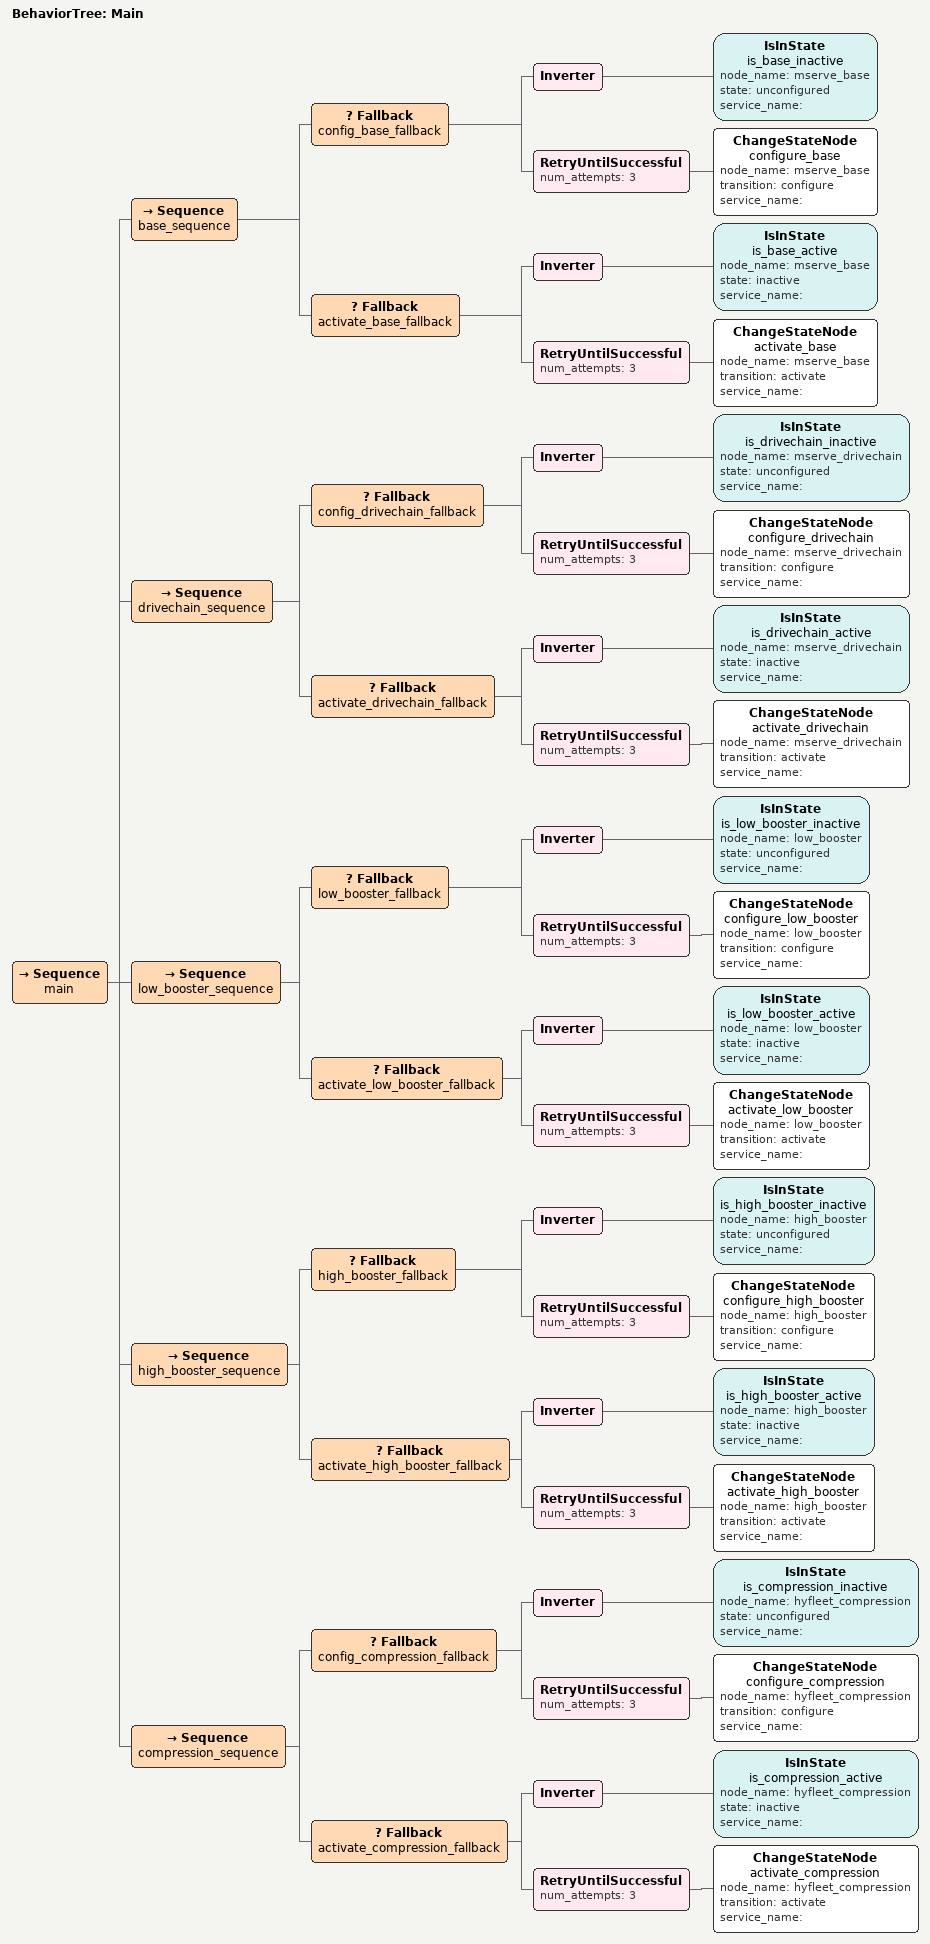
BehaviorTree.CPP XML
<?xml version="1.0" encoding="UTF-8"?>
<root BTCPP_format="4">
  <BehaviorTree ID="Main">
    <Sequence name="main">
      <Sequence name="base_sequence">
        <Fallback name="config_base_fallback">
          <Inverter>
            <IsInState name="is_base_inactive"
                       node_name="mserve_base"
                       state="unconfigured"
                       service_name=""/>
          </Inverter>
          <RetryUntilSuccessful num_attempts="3">
            <ChangeStateNode name="configure_base"
                             node_name="mserve_base"
                             transition="configure"
                             service_name=""/>
          </RetryUntilSuccessful>
        </Fallback>
        <Fallback name="activate_base_fallback">
          <Inverter>
            <IsInState name="is_base_active"
                       node_name="mserve_base"
                       state="inactive"
                       service_name=""/>
          </Inverter>
          <RetryUntilSuccessful num_attempts="3">
            <ChangeStateNode name="activate_base"
                             node_name="mserve_base"
                             transition="activate"
                             service_name=""/>
          </RetryUntilSuccessful>
        </Fallback>
      </Sequence>
      <Sequence name="drivechain_sequence">
        <Fallback name="config_drivechain_fallback">
          <Inverter>
            <IsInState name="is_drivechain_inactive"
                       node_name="mserve_drivechain"
                       state="unconfigured"
                       service_name=""/>
          </Inverter>
          <RetryUntilSuccessful num_attempts="3">
            <ChangeStateNode name="configure_drivechain"
                             node_name="mserve_drivechain"
                             transition="configure"
                             service_name=""/>
          </RetryUntilSuccessful>
        </Fallback>
        <Fallback name="activate_drivechain_fallback">
          <Inverter>
            <IsInState name="is_drivechain_active"
                       node_name="mserve_drivechain"
                       state="inactive"
                       service_name=""/>
          </Inverter>
          <RetryUntilSuccessful num_attempts="3">
            <ChangeStateNode name="activate_drivechain"
                             node_name="mserve_drivechain"
                             transition="activate"
                             service_name=""/>
          </RetryUntilSuccessful>
        </Fallback>
      </Sequence>
      <Sequence name="low_booster_sequence">
        <Fallback name="low_booster_fallback">
          <Inverter>
            <IsInState name="is_low_booster_inactive"
                       node_name="low_booster"
                       state="unconfigured"
                       service_name=""/>
          </Inverter>
          <RetryUntilSuccessful num_attempts="3">
            <ChangeStateNode name="configure_low_booster"
                             node_name="low_booster"
                             transition="configure"
                             service_name=""/>
          </RetryUntilSuccessful>
        </Fallback>
        <Fallback name="activate_low_booster_fallback">
          <Inverter>
            <IsInState name="is_low_booster_active"
                       node_name="low_booster"
                       state="inactive"
                       service_name=""/>
          </Inverter>
          <RetryUntilSuccessful num_attempts="3">
            <ChangeStateNode name="activate_low_booster"
                             node_name="low_booster"
                             transition="activate"
                             service_name=""/>
          </RetryUntilSuccessful>
        </Fallback>
      </Sequence>
      <Sequence name="high_booster_sequence">
        <Fallback name="high_booster_fallback">
          <Inverter>
            <IsInState name="is_high_booster_inactive"
                       node_name="high_booster"
                       state="unconfigured"
                       service_name=""/>
          </Inverter>
          <RetryUntilSuccessful num_attempts="3">
            <ChangeStateNode name="configure_high_booster"
                             node_name="high_booster"
                             transition="configure"
                             service_name=""/>
          </RetryUntilSuccessful>
        </Fallback>
        <Fallback name="activate_high_booster_fallback">
          <Inverter>
            <IsInState name="is_high_booster_active"
                       node_name="high_booster"
                       state="inactive"
                       service_name=""/>
          </Inverter>
          <RetryUntilSuccessful num_attempts="3">
            <ChangeStateNode name="activate_high_booster"
                             node_name="high_booster"
                             transition="activate"
                             service_name=""/>
          </RetryUntilSuccessful>
        </Fallback>
      </Sequence>
      <Sequence name="compression_sequence">
        <Fallback name="config_compression_fallback">
          <Inverter>
            <IsInState name="is_compression_inactive"
                       node_name="hyfleet_compression"
                       state="unconfigured"
                       service_name=""/>
          </Inverter>
          <RetryUntilSuccessful num_attempts="3">
            <ChangeStateNode name="configure_compression"
                             node_name="hyfleet_compression"
                             transition="configure"
                             service_name=""/>
          </RetryUntilSuccessful>
        </Fallback>
        <Fallback name="activate_compression_fallback">
          <Inverter>
            <IsInState name="is_compression_active"
                       node_name="hyfleet_compression"
                       state="inactive"
                       service_name=""/>
          </Inverter>
          <RetryUntilSuccessful num_attempts="3">
            <ChangeStateNode name="activate_compression"
                             node_name="hyfleet_compression"
                             transition="activate"
                             service_name=""/>
          </RetryUntilSuccessful>
        </Fallback>
      </Sequence>
    </Sequence>
  </BehaviorTree>

</root>
